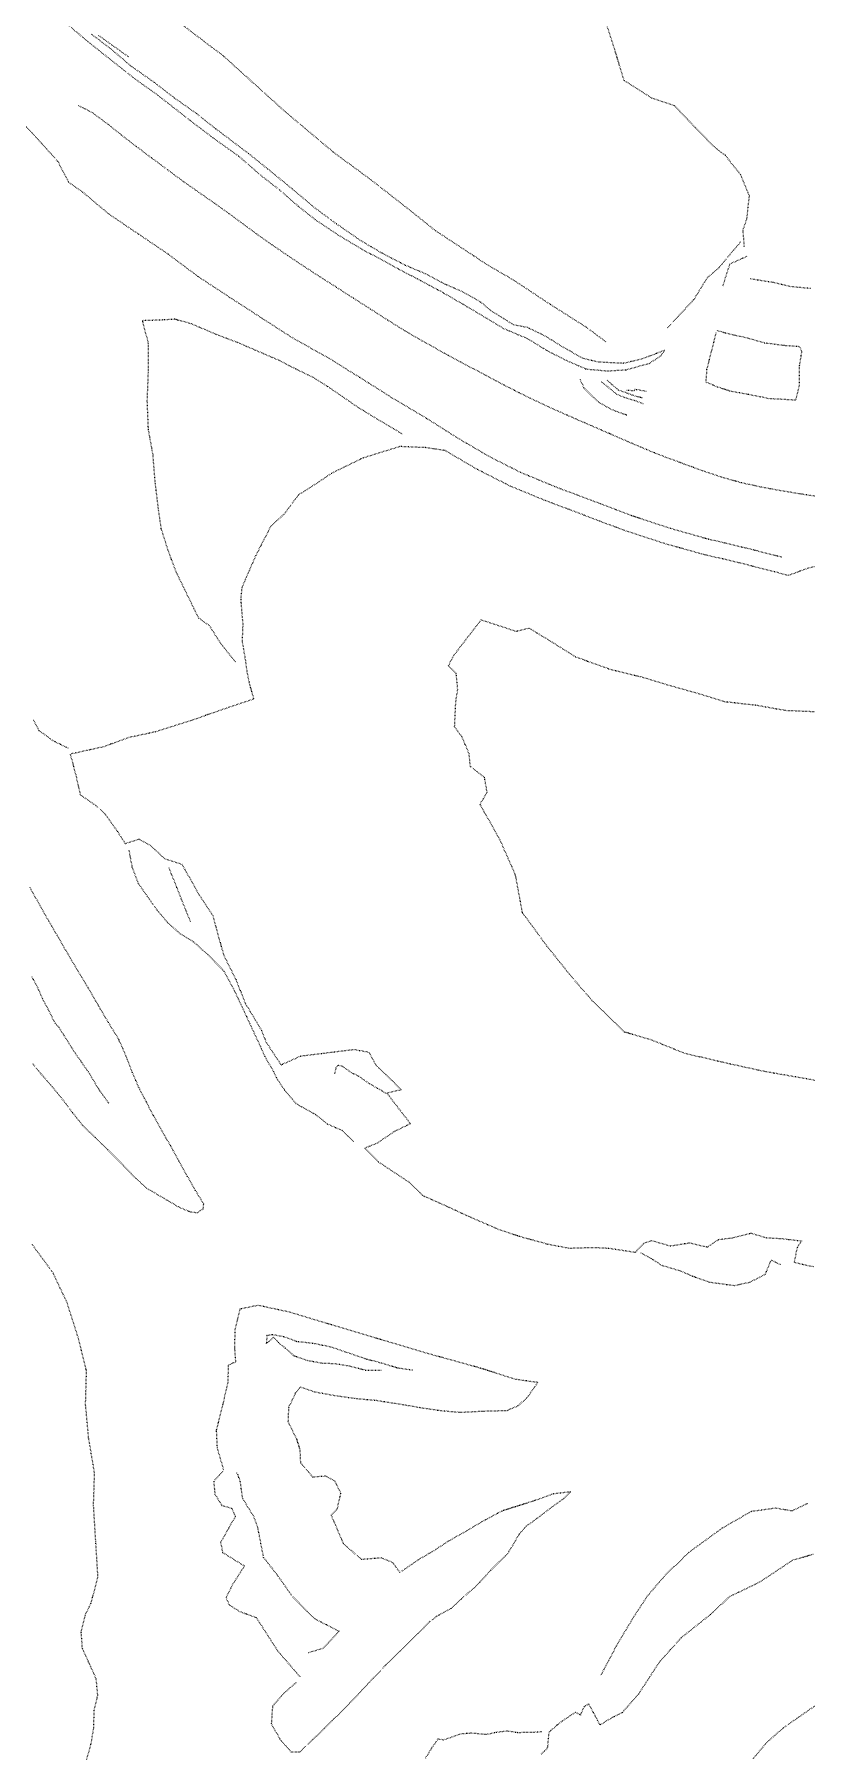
# Model space of a CAD drawing. Extents: x 682410 to 689460, y 7661803 to 7669124.
# Drawn here: x 684830 to 685023.5, y 7665112.6 to 7665543 of the extents above; entities that cross this region are included whole.
import ezdxf

# ---------------------------------------------------------------- set-up
doc = ezdxf.new("R2010")
doc.units = 0
doc.header["$MEASUREMENT"] = 0
doc.linetypes.add('DOT', pattern=[0.25, 0, -0.25])
doc.layers.add('02 TOE_Line', color=1, linetype='DOT', lineweight=20)

msp = doc.modelspace()

# ---------------------------------------------------------------- linework, layer by layer
at = {"layer": '02 TOE_Line'}
for points in [[(685007.86, 7665489.81, 4185.6), (685007.54, 7665493.94, 4189.06), (685008.49, 7665496.8, 4191.08), (685009.13, 7665502.53, 4194.98), (685006.91, 7665507.93, 4198.24), (685005.32, 7665509.84, 4200.03), (685003.1, 7665512.7, 4201.63), (685000.89, 7665514.29, 4202.61), (684995.5, 7665519.7, 4207.06), (684990.42, 7665525.1, 4211.48), (684984.72, 7665527.01, 4212.57), (684977.74, 7665531.46, 4215.19), (684975.52, 7665538.78, 4219.55), (684972.04, 7665549.59, 4222.31), (684971.72, 7665552.13, 4223.26), (684971.72, 7665555.95, 4224.66), (684972.67, 7665561.04, 4226.71), (684972.67, 7665563.9, 4227.52)], [(684973.15, 7665466, 4191.35), (684968.26, 7665469.64, 4191.09), (684959.31, 7665475.29, 4193.08), (684950.31, 7665481.27, 4194.36), (684943.34, 7665485.34, 4194.55), (684940.03, 7665487.54, 4195.07), (684930.48, 7665493.8, 4196.18), (684924.22, 7665498.83, 4197.1), (684915.1, 7665505.95, 4197.87), (684904.95, 7665513.45, 4198.06), (684892.89, 7665523.56, 4198.49), (684877.45, 7665537.5, 4198.82), (684866.72, 7665545.62, 4198.8), (684854.32, 7665555.19, 4198.92), (684842.5, 7665560.46, 4197.62)], [(684837.41, 7665546.28, 4181.48), (684842.96, 7665541.54, 4181.56), (684849.55, 7665536.31, 4181.52), (684855.06, 7665531.95, 4181.51), (684860.74, 7665527.89, 4181.64), (684865.12, 7665524.49, 4182.02), (684869.02, 7665521.43, 4182.22), (684874.75, 7665517.08, 4182.42), (684881.15, 7665512.51, 4182.65), (684886.61, 7665507.78, 4182.52), (684891.51, 7665503.97, 4182.76), (684896.16, 7665499.89, 4182.67), (684900.38, 7665496.59, 4182.86), (684906.2, 7665492.7, 4183.04), (684912, 7665489.23, 4183.28), (684919.01, 7665485.44, 4183.19), (684925.98, 7665481.72, 4183.38), (684931.54, 7665478.81, 4183.54), (684937.39, 7665475.4, 4183.51), (684943.33, 7665471.87, 4183.7), (684947.52, 7665469.35, 4183.82), (684953.45, 7665466.84, 4183.81), (684958.42, 7665463.8, 4184.44), (684963.21, 7665461.36, 4184.23), (684968.2, 7665459.18, 4184.45), (684973.5, 7665458.7, 4184.58), (684978.21, 7665458.98, 4184.86), (684984.04, 7665460.59, 4184.87), (684986.93, 7665462.45, 4185.02), (684987.86, 7665463.81, 4185.08), (684985.7, 7665463, 4184.78), (684982.11, 7665461.65, 4184.74), (684977.5, 7665460.58, 4184.74), (684971.31, 7665460.9, 4184.4), (684967.31, 7665461.89, 4184.31), (684962.13, 7665464.83, 4184.15), (684957.95, 7665467.44, 4183.98), (684953.54, 7665469.56, 4183.83), (684950.11, 7665470.21, 4183.74), (684944.34, 7665473.79, 4183.54), (684941.79, 7665475.95, 4183.6), (684937.22, 7665478.54, 4183.24), (684932.82, 7665480.45, 4183.41), (684927.58, 7665483.2, 4183.3), (684923, 7665485.1, 4183.29), (684916.91, 7665488.29, 4183.15), (684912.14, 7665491.08, 4183.11), (684905.66, 7665495.52, 4182.82), (684900.3, 7665499.48, 4182.58), (684894.57, 7665504.31, 4182.73), (684888.39, 7665509.33, 4182.52), (684883.62, 7665513.17, 4182.53), (684883.62, 7665513.17, 4182.55), (684875.4, 7665519.35, 4182.15), (684870.61, 7665523.16, 4181.98), (684865.11, 7665527.03, 4181.9), (684860.03, 7665530.96, 4181.66), (684854.16, 7665535.08, 4181.7), (684849.38, 7665539.17, 4181.46), (684844.13, 7665543.17, 4181.48)], [(684846.09, 7665542.73, 4182.54), (684853.61, 7665537.35, 4182.47)], [(685027.29, 7665427.05, 4187.07), (685022.15, 7665427.83, 4186.83), (685017.04, 7665428.67, 4186.65), (685011.99, 7665429.6, 4186.51), (685007.04, 7665430.69, 4186.37), (685002.21, 7665432.04, 4186.23), (684997.47, 7665433.65, 4186.1), (684992.73, 7665435.36, 4185.97), (684988, 7665437.13, 4185.89), (684983.34, 7665438.98, 4185.76), (684978.71, 7665440.96, 4185.56), (684974.04, 7665443, 4185.35), (684969.31, 7665445.06, 4185.21), (684964.56, 7665447.1, 4185.05), (684959.8, 7665449.23, 4184.91), (684955.03, 7665451.44, 4184.77), (684950.3, 7665453.77, 4184.68), (684945.61, 7665456.21, 4184.6), (684940.97, 7665458.68, 4184.51), (684936.33, 7665461.17, 4184.4), (684931.72, 7665463.68, 4184.34), (684927.17, 7665466.18, 4184.29), (684922.75, 7665468.77, 4184.24), (684918.43, 7665471.46, 4184.18), (684914.18, 7665474.2, 4184.1), (684909.91, 7665476.9, 4183.99), (684905.7, 7665479.62, 4183.92), (684901.5, 7665482.29, 4183.82), (684897.38, 7665484.97, 4183.76), (684893.38, 7665487.64, 4183.69), (684889.49, 7665490.29, 4183.63), (684885.76, 7665492.93, 4183.55), (684882.18, 7665495.57, 4183.46), (684878.67, 7665498.16, 4183.37), (684875.2, 7665500.63, 4183.33), (684871.8, 7665503, 4183.26), (684867.44, 7665506.03, 4183.26), (684863.33, 7665509.07, 4183.22), (684859.32, 7665512.05, 4183.12), (684855.5, 7665514.94, 4183.03), (684851.85, 7665517.75, 4182.95), (684848.47, 7665520.44, 4182.91), (684844.54, 7665523.34, 4182.88), (684840.86, 7665525.26, 4182.84)], [(684826.39, 7665521.56, 4182.22), (684831.75, 7665515.77, 4182.24), (684835.84, 7665511.19, 4182.52), (684838.57, 7665505.95, 4182.61), (684842.09, 7665503.5, 4183.51), (684848.75, 7665497.92, 4183.56), (684856.2, 7665492.92, 4183.59), (684863.6, 7665487.9, 4183.79), (684871.01, 7665482.35, 4183.81), (684878.99, 7665477.12, 4183.77), (684887.09, 7665471.85, 4183.9), (684895.11, 7665466.73, 4184.05), (684903.67, 7665461.97, 4184.15), (684911.5, 7665457.09, 4184.26), (684919.75, 7665451.9, 4184.36), (684928.3, 7665446.8, 4184.56), (684936.01, 7665441.92, 4184.75), (684943.86, 7665437.32, 4184.81), (684951.8, 7665433.3, 4184.97), (684960.36, 7665429.76, 4185.17), (684969.97, 7665426.15, 4185.4), (684979.63, 7665422.49, 4185.65), (684989.32, 7665419.28, 4185.9), (684998.92, 7665416.58, 4186.11), (685008.32, 7665414.36, 4186.3), (685017.38, 7665412.06, 4186.55)], [(685006.88, 7665491, 4186.43), (685001.44, 7665484.5, 4186.37), (684998.56, 7665482, 4186.33), (684995.13, 7665476.5, 4186.25), (684988.62, 7665469.5, 4185.96)], [(685002.5, 7665480, 4186.16), (685004.25, 7665485.5, 4186.41), (685008.62, 7665487.5, 4186.25)], [(685024.43, 7665479.32, 4187.14), (685019.6, 7665479.78, 4187.01), (685015, 7665480.84, 4186.61), (685009.18, 7665481.77, 4186.55)], [(684880.36, 7665385.8, 4185.17), (684876.71, 7665390.39, 4184.9), (684873.88, 7665394.86, 4184.79), (684871.16, 7665396.77, 4184.91), (684868.99, 7665401.21, 4184.87), (684865.62, 7665408.14, 4184.99), (684863.55, 7665413.62, 4184.99), (684861.78, 7665419.17, 4184.92), (684861.12, 7665423.82, 4184.97), (684860.29, 7665430.55, 4184.76), (684859.72, 7665437.66, 4184.84), (684858.57, 7665444.03, 4184.39), (684858.28, 7665451.27, 4184.21), (684858.56, 7665458.37, 4184.74), (684858.56, 7665465.6, 4184.6), (684857.09, 7665471.35, 4184.42), (684862.2, 7665471.53, 4184.32), (684865.13, 7665471.71, 4184.26), (684869.3, 7665470.55, 4184.17), (684875.7, 7665467.8, 4184.02), (684880.67, 7665465.94, 4183.91), (684887.51, 7665463.01, 4183.76), (684891.29, 7665461.36, 4183.85), (684895.47, 7665459.21, 4184.07), (684899.81, 7665457.09, 4184.25), (684903.53, 7665454.78, 4184.23), (684907.13, 7665452.3, 4184.19), (684911.13, 7665449.56, 4184.21), (684915.6, 7665446.8, 4184.21), (684919.92, 7665444.3, 4184.28), (684922.29, 7665442.79, 4184.31)], [(685001.06, 7665468.79, 4183.48), (685004.83, 7665467.83, 4183.27), (685008.8, 7665466.92, 4183.42), (685012.93, 7665465.74, 4183.39), (685018.08, 7665465.1, 4183.5), (685021.55, 7665464.84, 4183.55), (685022.21, 7665463.65, 4183.5), (685021.63, 7665460.04, 4183.65), (685021.59, 7665455.12, 4183.97), (685020.74, 7665451.36, 4183.55), (685014.1, 7665451.74, 4183.72), (685008.76, 7665452.8, 4183.39), (685004.18, 7665453.64, 4183.21), (685001.15, 7665454.66, 4183.02), (684998.28, 7665455.86, 4183.22), (684998.5, 7665459.14, 4183.23), (684999.69, 7665463.72, 4183.29), (685000.8, 7665468.28, 4183.44)], [(684966.71, 7665456.54, 4184.65), (684967.65, 7665454.41, 4184.8), (684971.24, 7665450.99, 4185.06), (684973.41, 7665449.67, 4185.03), (684975.63, 7665448.6, 4185.08), (684978.52, 7665447.65, 4185.22)], [(684972.04, 7665456, 4184.64), (684975.85, 7665452.88, 4184.7), (684977.9, 7665452.04, 4184.61), (684980.45, 7665451.29, 4184.49), (684982.49, 7665450.52, 4184.6)], [(684982.23, 7665451.93, 4184.55), (684979.7, 7665452.64, 4184.55), (684976.36, 7665453.88, 4184.52), (684974.59, 7665455.36, 4184.57), (684973.38, 7665456.43, 4184.67)], [(684978.44, 7665453.87, 4185.11), (684980.26, 7665453.8, 4185.26), (684980.45, 7665454.14, 4185.29), (684983.3, 7665453.6, 4185.36)], [(685028.07, 7665410.4, 4187), (685023.03, 7665409.01, 4187.15), (685018.86, 7665407.44, 4187.35), (685015.46, 7665408.36, 4187.24), (685006.52, 7665410.63, 4186.99), (684997.05, 7665412.86, 4186.81), (684987.25, 7665415.63, 4186.64), (684977.35, 7665418.9, 4186.37), (684967.62, 7665422.59, 4186.11), (684957.98, 7665426.22, 4185.82), (684949.17, 7665429.85, 4185.57), (684940.97, 7665434.01, 4185.49), (684932.88, 7665438.75, 4185.45), (684927.96, 7665439.48, 4185.17), (684921.55, 7665439.74, 4184.25), (684912.37, 7665436.9, 4184.45), (684904.42, 7665433.04, 4184.49), (684901.25, 7665430.88, 4184.43), (684896.12, 7665427.6, 4184.32), (684892.56, 7665422.83, 4184.25), (684889.21, 7665419.77, 4184.23), (684886.79, 7665415.07, 4184.29), (684885.44, 7665412.43, 4184.32), (684881.95, 7665404.38, 4184.56), (684881.68, 7665401.44, 4184.64), (684882.21, 7665395.11, 4184.95), (684882.03, 7665391.02, 4184.84), (684882.75, 7665386.83, 4185.01), (684883.28, 7665383, 4185.19), (684884.08, 7665379.44, 4185.78), (684884.97, 7665376.5, 4186.28), (684878.2, 7665374.24, 4181.37), (684869.44, 7665371.18, 4175.05), (684860.26, 7665368.26, 4168.44), (684853.72, 7665366.87, 4163.79), (684847.18, 7665364.5, 4159.03), (684838.97, 7665362.69, 4153.32), (684840.36, 7665357.55, 4154.02), (684841.47, 7665352.54, 4154.68), (684845.51, 7665349.76, 4154.68), (684847.73, 7665347.67, 4154.8), (684850.79, 7665343.36, 4155.18), (684852.74, 7665340.3, 4155.69), (684856.22, 7665341.41, 4158.17), (684859, 7665339.88, 4159), (684862.62, 7665336.54, 4159.55), (684866.93, 7665335.15, 4161.34), (684871.2, 7665327.57, 4161.49), (684874.68, 7665322.28, 4161.43), (684876.21, 7665316.58, 4160.77), (684877.46, 7665312.26, 4160.47), (684880.52, 7665306.14, 4160.87), (684882.89, 7665300.16, 4161.19), (684886.92, 7665293.48, 4161.63), (684888.03, 7665290.56, 4161.6), (684891.79, 7665284.86, 4162.15), (684896.66, 7665287.08, 4165.56), (684902.36, 7665287.78, 4169.75), (684910.02, 7665288.75, 4175.56), (684913.77, 7665288.06, 4177.48), (684915.58, 7665284.72, 4178.06), (684919.61, 7665280.96, 4178.23), (684921.84, 7665278.59, 4177.8), (684918.36, 7665277.76, 4175.67), (684920.87, 7665274.42, 4175.34), (684924.21, 7665270.11, 4175.04), (684920.17, 7665268.16, 4171.87), (684915.86, 7665265.24, 4168.15), (684912.8, 7665263.99, 4165.87), (684916.24, 7665260.53, 4166.31), (684923.89, 7665255.49, 4167.51), (684927.2, 7665252.19, 4167.49), (684933.46, 7665249.4, 4168.07), (684938.33, 7665247.14, 4168.62), (684946.33, 7665243.66, 4169.55), (684951.54, 7665241.93, 4169.95), (684958.5, 7665240.01, 4170.61), (684963.89, 7665238.97, 4171.17), (684969.8, 7665239.14, 4171.71), (684973.8, 7665238.97, 4172.18), (684980.59, 7665237.93, 4173.14), (684982.67, 7665240.19, 4174.96), (684984.59, 7665240.88, 4175.24), (684989.36, 7665239.51, 4175.22), (684994.16, 7665240.31, 4175.39), (684998.62, 7665239.24, 4175.01), (685001.38, 7665241.11, 4176.45), (685005.03, 7665241.56, 4177.11), (685009.57, 7665242.72, 4178.1), (685013.4, 7665241.56, 4178.77), (685016.96, 7665241.38, 4179.13), (685022.21, 7665240.76, 4179.33), (685021.07, 7665239.13, 4177.97), (685020.33, 7665235.42, 4175.28), (685025.34, 7665234.28, 4175.38)], [(685025.55, 7665280.99, 4203.86), (685012.99, 7665283.18, 4204.52), (685002.2, 7665285.55, 4204.39), (684993.01, 7665287.72, 4204.44), (684984.59, 7665291.08, 4204.79), (684977.85, 7665293.08, 4205), (684969.85, 7665300.84, 4205.11), (684964.6, 7665306.89, 4205.16), (684958.4, 7665314.64, 4205.05), (684952.28, 7665322.98, 4205.13), (684950.5, 7665332.51, 4205.2), (684946.56, 7665341.42, 4205.79), (684941.65, 7665350.11, 4205.81), (684943.41, 7665353.19, 4205.96), (684942.76, 7665356.88, 4206.01), (684939.23, 7665359.6, 4206.07), (684938.9, 7665362.81, 4206.05), (684937.11, 7665367.06, 4206.08), (684935.27, 7665369.54, 4206.16), (684935.57, 7665375.81, 4206.23), (684936.05, 7665378.86, 4206.34), (684935.68, 7665382.93, 4206.4), (684933.74, 7665384.86, 4206.49), (684935.22, 7665387.65, 4206.49), (684941.93, 7665396.35, 4206.67), (684950.64, 7665393.5, 4206.59), (684953.95, 7665394.26, 4206.13), (684959.84, 7665390.68, 4206.05), (684965.55, 7665387.1, 4206.24), (684973.83, 7665384.11, 4206.3), (684981.89, 7665382.12, 4205.95), (684988.57, 7665380.08, 4206.23), (684995.58, 7665378.13, 4206.03), (685002.9, 7665375.88, 4206.12), (685010.7, 7665375.01, 4205.93), (685018.16, 7665373.68, 4206.02), (685026.15, 7665373.35, 4206.17)], [(684838.47, 7665364.17, 4153.12), (684834.71, 7665366.02, 4153.66), (684831.15, 7665368.61, 4153.11), (684829.68, 7665371.4, 4153.04)], [(684853.66, 7665338.66, 4155.63), (684854.45, 7665334.44, 4155.96), (684855.96, 7665330.39, 4156.31), (684858.26, 7665327.11, 4156.7), (684860.74, 7665323.62, 4157.11), (684863.32, 7665320.57, 4157.5), (684866.42, 7665317.81, 4157.86), (684869.89, 7665315.68, 4159.43), (684874.03, 7665311.95, 4159.85), (684877.57, 7665308.22, 4160.33), (684880.12, 7665303.35, 4160.8), (684882.38, 7665298.62, 4161.23), (684884.56, 7665293.88, 4161.65), (684886.64, 7665289.41, 4162.09), (684887.71, 7665286.96, 4162.35), (684889.96, 7665283.09, 4162.75), (684890.63, 7665281.61, 4162.91), (684892.66, 7665278.56, 4163.2), (684895.49, 7665275.22, 4163.47), (684897.88, 7665273.85, 4164.28), (684900.49, 7665272.38, 4164.48), (684903.46, 7665270.05, 4164.69), (684907.11, 7665268.45, 4165.09), (684909.93, 7665265.64, 4165.51)], [(684869.08, 7665320.8, 4160.86), (684863.7, 7665334.28, 4159.75)], [(684829.57, 7665285.14, 4161.98), (684831.62, 7665282.65, 4162.66), (684834.48, 7665279.37, 4162.61), (684837.13, 7665276.1, 4162.65), (684839.57, 7665272.86, 4162.68), (684842.11, 7665269.68, 4162.78), (684845.19, 7665266.67, 4162.7), (684848.4, 7665263.56, 4162.78), (684851.63, 7665260.35, 4162.83), (684854.74, 7665257.08, 4162.86), (684858.09, 7665254.02, 4162.87), (684865.99, 7665249.37, 4163.28), (684868.99, 7665248.08, 4163.36), (684870.74, 7665247.85, 4163.38), (684872.31, 7665248.8, 4163.39), (684872.42, 7665250.06, 4163.4), (684870.3, 7665253.5, 4163.08), (684868.29, 7665257.02, 4162.78), (684866.15, 7665260.83, 4162.46), (684864.08, 7665264.64, 4162.12), (684861.85, 7665268.54, 4161.76), (684859.86, 7665272.14, 4161.36), (684857.97, 7665275.69, 4161.02), (684856.12, 7665279.3, 4160.7), (684854.5, 7665283.05, 4160.51), (684852.92, 7665287.24, 4160.18), (684851.16, 7665291.21, 4160.21), (684848.55, 7665295.46, 4159.81), (684845.95, 7665299.87, 4159.46), (684843.43, 7665304.24, 4159.08), (684840.91, 7665308.4, 4158.7), (684838.44, 7665312.56, 4158.36), (684836.02, 7665316.76, 4157.96), (684833.58, 7665320.95, 4157.55), (684831.16, 7665325.22, 4157.06), (684828.83, 7665329.43, 4156.58)], [(684848.64, 7665275.25, 4160.44), (684848.48, 7665275.46, 4160.41), (684847.12, 7665277.38, 4160.26), (684846.43, 7665278.35, 4160.19), (684846.11, 7665278.82, 4160.16), (684844.48, 7665281.54, 4159.88), (684844.32, 7665281.82, 4159.85), (684844.31, 7665281.82, 4159.85), (684843.54, 7665283.09, 4159.69), (684842.15, 7665285.08, 4159.55), (684841.83, 7665285.53, 4159.52), (684841.6, 7665285.86, 4159.49), (684840.77, 7665287.04, 4159.4), (684839.4, 7665289.1, 4159.2), (684839.38, 7665289.12, 4159.2), (684837.37, 7665292.37, 4158.83), (684837.2, 7665292.64, 4158.8), (684837.18, 7665292.68, 4158.79), (684836.19, 7665294.19, 4158.69), (684835.2, 7665295.32, 4158.77), (684833.45, 7665298.81, 4158.67), (684832.01, 7665301.52, 4158.52), (684830.93, 7665304.04, 4158.32), (684829.36, 7665307, 4158.25)], [(684918.16, 7665277.71, 4175.45), (684915.97, 7665278.97, 4175.49), (684913.96, 7665280.12, 4175.53), (684911.32, 7665281.95, 4175.58), (684909.43, 7665282.9, 4175.71), (684907.28, 7665284.42, 4175.75), (684905.97, 7665284.77, 4175.78), (684905.53, 7665284.07, 4175.71), (684905.15, 7665282.56, 4175.68)], [(684843.09, 7665110.87, 4161.51), (684844.23, 7665114.85, 4161.51), (684844.88, 7665118.89, 4161.54), (684844.97, 7665123.11, 4161.53), (684845.88, 7665127.01, 4161.54), (684845.49, 7665131.08, 4161.57), (684843.74, 7665134.97, 4161.69), (684842.03, 7665138.69, 4161.76), (684841.74, 7665142.71, 4161.99), (684842.72, 7665147.02, 4162.2), (684844.2, 7665150.04, 4161.82), (684845.93, 7665156.54, 4161.91), (684845.37, 7665165.57, 4161.97), (684844.82, 7665174.58, 4161.96), (684845.07, 7665182.64, 4161.83), (684843.59, 7665191.4, 4161.56), (684842.82, 7665199.76, 4161.49), (684843.05, 7665208.17, 4161.48), (684840.94, 7665216.68, 4161.35), (684838.18, 7665225.32, 4161.17), (684834.69, 7665232.72, 4160.94), (684829.49, 7665239.83, 4160.74)], [(684981.95, 7665237.81, 4173.08), (684984.51, 7665236.36, 4173.24), (684987.27, 7665234.64, 4173.39), (684991.81, 7665233.29, 4173.68), (684994.91, 7665231.94, 4174.03), (684999.17, 7665230.45, 4174.25), (685005.4, 7665229.61, 4174.75), (685009.27, 7665230.46, 4175.02), (685013.12, 7665232.41, 4175.21), (685014.59, 7665235.98, 4175.38), (685016.91, 7665234.85, 4175.42)], [(684895.59, 7665130.15, 4163.48), (684892.46, 7665127.42, 4163.29), (684889.65, 7665124.21, 4163.18), (684889.35, 7665119.86, 4163.29), (684891.48, 7665115.97, 4163.58), (684894.3, 7665112.78, 4163.86), (684896.62, 7665112.8, 4164.03), (684899.78, 7665115.86, 4164.4), (684902.65, 7665118.73, 4164.64), (684905.85, 7665121.86, 4164.9), (684908.83, 7665124.81, 4165.17), (684911.93, 7665128.05, 4165.52), (684914.9, 7665131.28, 4165.83), (684917.98, 7665134.47, 4166.15), (684921.24, 7665137.65, 4166.56), (684924.5, 7665140.84, 4166.92), (684927.68, 7665144, 4167.22), (684929.08, 7665145.45, 4167.29), (684930.83, 7665146.77, 4167.78), (684934.39, 7665148.72, 4167.89), (684937, 7665151.15, 4168.17), (684939.94, 7665153.68, 4169.05), (684941.58, 7665155.27, 4169.1), (684944.34, 7665158.3, 4169.48), (684946.83, 7665160.77, 4169.7), (684948.58, 7665162.5, 4169.83), (684950.04, 7665164.85, 4170), (684951.53, 7665167.4, 4170.18), (684953.24, 7665169.36, 4169.82), (684955.88, 7665171.22, 4170.06), (684959.18, 7665173.77, 4170.25), (684962.64, 7665176.27, 4170.53), (684964.28, 7665177.89, 4170.79), (684959.94, 7665177.37, 4171.15), (684954.91, 7665175.56, 4171.4), (684947.3, 7665173.16, 4171.24), (684942.13, 7665170.42, 4171.26), (684937.99, 7665167.97, 4171.1), (684933.7, 7665165.52, 4171), (684930.15, 7665163.2, 4171), (684926.17, 7665160.87, 4171.17), (684921.58, 7665157.72, 4171.07), (684919.8, 7665160.15, 4171.05), (684916.99, 7665161.35, 4171.45), (684911.97, 7665160.95, 4171.38), (684907.45, 7665164.88, 4171.29), (684904.38, 7665172.11, 4171.26), (684905.87, 7665173.64, 4171.36), (684906.81, 7665177.51, 4171.11), (684905.29, 7665180.59, 4171.23), (684903.02, 7665181.86, 4171.38), (684899.77, 7665181.59, 4171.46), (684896.74, 7665185.14, 4171.65), (684896.55, 7665188.55, 4171.74), (684895.79, 7665190.98, 4171.84), (684893.61, 7665195.42, 4171.85), (684893.75, 7665199.11, 4171.83), (684895.46, 7665202.7, 4171.92), (684896.67, 7665204.2, 4171.99), (684900.06, 7665202.99, 4171.69), (684904.83, 7665202.12, 4171.51), (684910.27, 7665201.34, 4171.5), (684915.59, 7665200.85, 4171.62), (684922.55, 7665199.75, 4171.5), (684927.12, 7665198.96, 4171.56), (684931.64, 7665198.3, 4171.48), (684936.64, 7665197.84, 4171.38), (684942.39, 7665198.15, 4171.37), (684948.42, 7665198.31, 4171.59), (684951.09, 7665199.45, 4171.59), (684953.43, 7665201.47, 4171.46), (684956.11, 7665205.3, 4170.98), (684950.56, 7665206.08, 4170.32), (684941.65, 7665208.92, 4169.64), (684928.5, 7665212.57, 4168.15), (684915.55, 7665216.42, 4167.09), (684903.27, 7665220.09, 4165.76), (684893.94, 7665222.91, 4164.64), (684886.05, 7665224.62, 4163.91), (684881.45, 7665223.68, 4163.41), (684880.2, 7665218.58, 4163.19), (684880.14, 7665213.71, 4163.2), (684880.4, 7665210.43, 4163.24), (684878.56, 7665209.65, 4163.09), (684878.46, 7665205.38, 4163.2), (684877.17, 7665199.74, 4163.06), (684875.55, 7665193.42, 4162.93), (684875.76, 7665188.96, 4162.89), (684877.41, 7665183.3, 4163.08), (684874.92, 7665180.55, 4162.61), (684875.21, 7665177.32, 4162.64), (684876.95, 7665174.52, 4162.81), (684879.43, 7665173.81, 4163.22), (684880.34, 7665171.73, 4163.26), (684878.66, 7665168.86, 4163.05), (684876.66, 7665165.26, 4162.85), (684877.13, 7665162.73, 4162.86), (684880.09, 7665160.91, 4163.04), (684882.62, 7665159.36, 4163.23), (684879.6, 7665154.61, 4162.93), (684878.02, 7665151.42, 4162.73), (684878.77, 7665149.64, 4162.83), (684881.44, 7665147.95, 4162.94), (684885.53, 7665146.46, 4163.3), (684890.99, 7665138.03, 4163.33), (684896.59, 7665131.52, 4163.58)], [(684888.24, 7665217.12, 4165.9), (684888.11, 7665214.99, 4165.8), (684889.92, 7665216.68, 4166.11), (684891.13, 7665215.32, 4167.13), (684892.94, 7665213.87, 4167.57), (684894.95, 7665212.04, 4168.56), (684898.5, 7665210.82, 4169.22), (684901.85, 7665210.2, 4169.6), (684905.35, 7665210.05, 4169.4), (684909.11, 7665209.42, 4169.94), (684912.95, 7665208.4, 4170.39), (684916.86, 7665208.41, 4170.63)], [(684888.24, 7665217.12, 4165.9), (684889.6, 7665217.34, 4166.28), (684892.66, 7665216.77, 4166.52), (684895.76, 7665215.6, 4166.86), (684899.73, 7665215.18, 4167.14), (684904.28, 7665214.26, 4167.64), (684908.18, 7665212.89, 4168.65), (684913.39, 7665211.13, 4169.55), (684916.98, 7665210.21, 4169.99), (684921.15, 7665208.95, 4170.27), (684924.75, 7665208.45, 4171.04)], [(684898.66, 7665137.65, 4167.33), (684902.37, 7665138.77, 4167.41), (684906.34, 7665142.98, 4167.51), (684900.24, 7665146.08, 4167.36), (684894.61, 7665151.74, 4167.22), (684890.83, 7665157.13, 4167.1), (684887.42, 7665161.49, 4167), (684885.98, 7665168.92, 4166.86), (684885.05, 7665171.58, 4166.8), (684882.18, 7665176.28, 4166.7), (684881.59, 7665180.47, 4166.63), (684880.96, 7665182.29, 4166.59), (684880.55, 7665182.78, 4166.58)], [(685023.71, 7665174.98, 4172.72), (685019.77, 7665173.12, 4172.61), (685015.67, 7665173.81, 4172.58), (685009.56, 7665172.97, 4172.33), (685002.26, 7665168.78, 4171.78), (684993.92, 7665162.72, 4171.04), (684988.06, 7665157.08, 4170.53), (684983.52, 7665151.76, 4170.04), (684979.9, 7665146.22, 4169.48), (684975.74, 7665139.26, 4168.95), (684971.82, 7665131.79, 4168.45)], [(684956.94, 7665112.2, 4170.24), (684957.84, 7665113.05, 4170.24), (684958.4, 7665113.53, 4170.24), (684958.6, 7665113.99, 4170.09), (684958.96, 7665117.79, 4168.18), (684959.39, 7665118.16, 4168.18), (684960.9, 7665119.45, 4168.19), (684961.02, 7665119.56, 4168.19), (684962.33, 7665120.57, 4168.14), (684964.3, 7665121.88, 4168.2), (684965.55, 7665122.7, 4168.23), (684966.79, 7665122.01, 4169.17), (684966.8, 7665122.04, 4169.16), (684967.74, 7665124.08, 4168.33), (684968.1, 7665124.31, 4168.34), (684968.67, 7665124.66, 4168.37), (684968.84, 7665124.78, 4168.37), (684968.99, 7665124.55, 4168.56), (684969.12, 7665124.22, 4168.82), (684971.1, 7665120.61, 4171.79), (684971.67, 7665119.56, 4172.66), (684971.86, 7665119.67, 4172.67), (684973.05, 7665120.38, 4172.74), (684974.55, 7665121.29, 4172.82), (684975.33, 7665121.67, 4172.86), (684977.13, 7665122.57, 4172.97), (684977.34, 7665122.68, 4172.98), (684981.42, 7665127.34, 4173.16), (684984.05, 7665131.37, 4173.22), (684986.67, 7665135.39, 4173.29), (684989.4, 7665138.42, 4173.42), (684992.12, 7665141.44, 4173.55), (684995.75, 7665144.32, 4173.64), (684999.38, 7665147.19, 4173.73), (685004.22, 7665151.73, 4173.89), (685008, 7665153.54, 4174.07), (685011.78, 7665155.36, 4174.25), (685015.86, 7665158.08, 4174.41), (685019.94, 7665160.8, 4174.58), (685025.08, 7665162.31, 4174.54)], [(685026.3, 7665124.8, 4192.11), (685021.21, 7665121.29, 4192.08), (685017.67, 7665118.82, 4192.02), (685013.48, 7665115.14, 4191.91), (685009.95, 7665110.95, 4191.93)], [(684928.02, 7665111.24, 4165.57), (684929.52, 7665113.67, 4165.82), (684931.14, 7665116.05, 4165.98), (684932.52, 7665115.79, 4166.45), (684936.8, 7665117.3, 4167.11), (684939.49, 7665117.54, 4167.22), (684943.16, 7665117.17, 4167.38), (684945.75, 7665117.7, 4167.54), (684948.4, 7665118.05, 4167.7), (684951.05, 7665117.67, 4167.89), (684954.95, 7665117.68, 4167.95), (684957.12, 7665117.9, 4168.15)]]:
    msp.add_polyline3d(points, dxfattribs=at)

doc.saveas('drawing.dxf')
